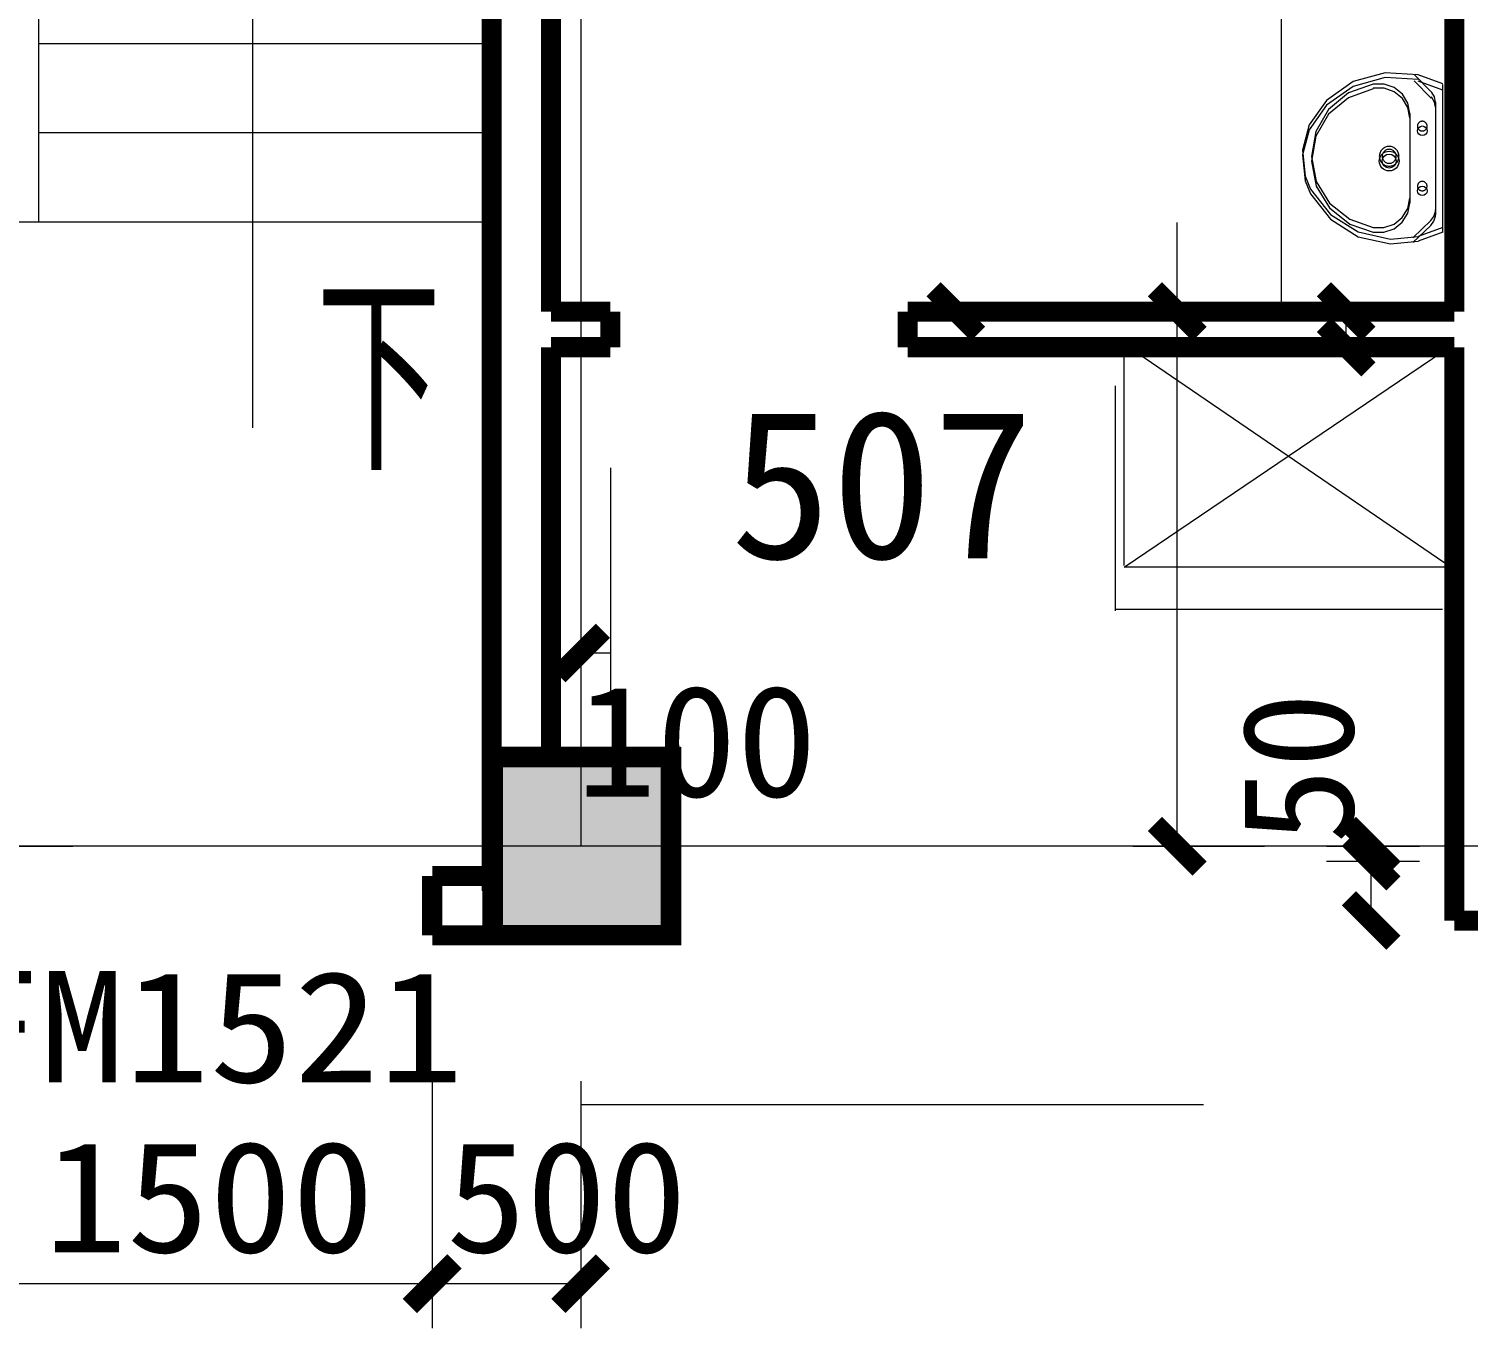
# Model space of a CAD drawing. Extents: x -307567 to 704339, y -10277 to 165507.
# Drawn here: x 659417 to 664261, y 132558 to 136932 of the extents above; entities that cross this region are included whole.
import ezdxf
from ezdxf.enums import TextEntityAlignment as Align

# ---------------------------------------------------------------- set-up
doc = ezdxf.new("R2010")
doc.units = 0
doc.header["$MEASUREMENT"] = 0
doc.layers.add('wode', color=250, linetype='CONTINUOUS', lineweight=0)
doc.layers.add('中文', color=4, linetype='CONTINUOUS')
doc.styles.add('HZ', font='txt', dxfattribs={"width": 0.7, "height": 5, "bigfont": 'STF:宋体'})
doc.styles.get("Standard").update_dxf_attribs({"font": 'txt', "height": 3})

msp = doc.modelspace()

# ---------------------------------------------------------------- linework, layer by layer
at = {"layer": 'wode', "color": 0}
for p, q in [((661274.33624, 146613.8756), (661274.33624, 134180.48326)), ((660170.32012, 135589.07701), (660170.32012, 140449.07152)), ((659450.34942, 136281.48119), (659450.34942, 139881.48119)), ((663631.23321, 137755.48021), (663631.23321, 135980.48326)), ((660974.33624, 136881.48119), (659450.34942, 136881.48119)), ((663981.36749, 136784.20641), (663874.43389, 136754.2412)), ((663981.36749, 136784.20641), (663874.43389, 136754.2412)), ((664092.40264, 136777.02867), (663981.36749, 136784.20641)), ((664092.40264, 136777.02867), (663981.36749, 136784.20641)), ((664136.71417, 136719.86315), (664079.87823, 136778.40197)), ((664136.71417, 136719.86315), (664079.87823, 136778.40197)), ((664175.89874, 136746.7705), (664092.40264, 136777.02867)), ((664175.89874, 136746.7705), (664092.40264, 136777.02867)), ((663874.43389, 136754.2412), (663784.60235, 136690.72191)), ((663874.43389, 136754.2412), (663784.60235, 136690.72191)), ((663858.4671, 136716.07286), (663791.48711, 136660.63768)), ((663858.4671, 136716.07286), (663791.48711, 136660.63768)), ((663941.04766, 136746.01061), (663858.4671, 136716.07286)), ((663941.04766, 136746.01061), (663858.4671, 136716.07286)), ((663942.07305, 136746.1754), (663941.04766, 136746.01061)), ((663942.07305, 136746.1754), (663941.04766, 136746.01061)), ((663978.29131, 136746.1754), (663942.07305, 136746.1754)), ((663978.29131, 136746.1754), (663942.07305, 136746.1754)), ((664012.34893, 136734.20946), (663978.29131, 136746.1754)), ((664012.34893, 136734.20946), (663978.29131, 136746.1754)), ((664040.10772, 136711.68749), (664012.34893, 136734.20946)), ((664040.10772, 136711.68749), (664012.34893, 136734.20946)), ((664058.23516, 136681.35607), (664040.10772, 136711.68749)), ((664058.23516, 136681.35607), (664040.10772, 136711.68749)), ((664136.71417, 136698.99828), (664079.87823, 136757.5371)), ((664175.89874, 136725.90563), (664092.40264, 136756.16381)), ((664138.61846, 136717.77574), (664136.71417, 136719.86315)), ((664138.61846, 136717.77574), (664136.71417, 136719.86315)), ((664147.70049, 136702.60546), (664138.61846, 136717.77574)), ((664147.70049, 136702.60546), (664138.61846, 136717.77574)), ((664174.36065, 136744.40844), (664174.36065, 136263.53685)), ((664174.36065, 136744.40844), (664174.36065, 136263.53685)), ((664174.36065, 136728.53319), (664174.36065, 136247.67076)), ((663784.60235, 136690.72191), (663726.0086, 136608.47094)), ((663784.60235, 136690.72191), (663726.0086, 136608.47094)), ((664064.53399, 136646.859), (664058.23516, 136681.35607)), ((664064.53399, 136646.859), (664058.23516, 136681.35607)), ((664150.84991, 136685.35692), (664147.70049, 136702.60546)), ((664150.84991, 136685.35692), (664147.70049, 136702.60546)), ((664150.84991, 136685.35692), (664150.84991, 136322.32286)), ((664150.84991, 136685.35692), (664150.84991, 136322.32286)), ((664150.84991, 136669.49083), (664150.84991, 136306.44762)), ((663791.48711, 136660.63768), (663748.12774, 136586.39757)), ((663791.48711, 136660.63768), (663748.12774, 136586.39757)), ((664064.53399, 136646.859), (664064.53399, 136362.56029)), ((664064.53399, 136646.859), (664064.53399, 136362.56029)), ((664064.53399, 136630.98375), (664064.53399, 136346.6942)), ((660974.33624, 136581.48119), (659450.34942, 136581.48119)), ((663726.0086, 136608.47094), (663703.74297, 136523.51)), ((663726.0086, 136608.47094), (663703.74297, 136523.51)), ((663748.12774, 136586.39757), (663733.66241, 136502.31554)), ((663748.12774, 136586.39757), (663733.66241, 136502.31554)), ((663703.74297, 136523.51), (663712.93487, 136436.33348)), ((663703.74297, 136523.51), (663712.93487, 136436.33348)), ((663733.66241, 136502.31554), (663749.84893, 136418.50817)), ((663733.66241, 136502.31554), (663749.84893, 136418.50817)), ((663712.93487, 136436.33348), (663730.40313, 136392.63536)), ((663712.93487, 136436.33348), (663730.40313, 136392.63536)), ((663730.40313, 136392.63536), (663797.49297, 136306.77721)), ((663730.40313, 136392.63536), (663797.49297, 136306.77721)), ((663749.84893, 136418.50817), (663794.67315, 136345.10118)), ((663749.84893, 136418.50817), (663794.67315, 136345.10118)), ((663794.67315, 136345.10118), (663862.78838, 136290.94774)), ((663794.67315, 136345.10118), (663862.78838, 136290.94774)), ((664039.44854, 136296.97191), (664057.86895, 136327.13854)), ((664039.44854, 136296.97191), (664057.86895, 136327.13854)), ((664057.86895, 136327.13854), (664064.53399, 136361.57152)), ((664057.86895, 136327.13854), (664064.53399, 136361.57152)), ((664064.53399, 136361.57152), (664064.53399, 136362.56029)), ((664064.53399, 136361.57152), (664064.53399, 136362.56029)), ((660974.33624, 136281.48119), (657574.36065, 136281.48119)), ((663281.94122, 134180.48326), (663281.94122, 136280.48326)), ((663797.49297, 136306.77721), (663890.91338, 136248.28417)), ((663797.49297, 136306.77721), (663890.91338, 136248.28417)), ((663862.78838, 136290.94774), (663941.04766, 136263.40868)), ((663862.78838, 136290.94774), (663941.04766, 136263.40868)), ((664011.47003, 136274.71544), (664039.44854, 136296.97191)), ((664011.47003, 136274.71544), (664039.44854, 136296.97191)), ((664135.28594, 136286.38842), (664075.04424, 136229.04894)), ((664135.28594, 136286.38842), (664075.04424, 136229.04894)), ((664135.28594, 136286.38842), (664145.7962, 136300.64318)), ((664135.28594, 136286.38842), (664145.7962, 136300.64318)), ((664145.7962, 136300.64318), (664150.59356, 136317.53466)), ((664145.7962, 136300.64318), (664150.59356, 136317.53466)), ((664150.59356, 136317.53466), (664150.84991, 136322.32286)), ((664150.59356, 136317.53466), (664150.84991, 136322.32286)), ((663890.91338, 136248.28417), (663999.42169, 136224.2058)), ((663890.91338, 136248.28417), (663999.42169, 136224.2058)), ((663941.04766, 136263.40868), (663977.30254, 136263.06993)), ((663941.04766, 136263.40868), (663977.30254, 136263.06993)), ((663977.30254, 136263.06993), (664011.47003, 136274.71544)), ((663977.30254, 136263.06993), (664011.47003, 136274.71544)), ((663999.42169, 136224.2058), (664092.40264, 136232.77513)), ((663999.42169, 136224.2058), (664092.40264, 136232.77513)), ((664135.28594, 136270.52233), (664075.04424, 136213.17369)), ((664175.89874, 136263.03331), (664092.40264, 136232.77513)), ((664175.89874, 136263.03331), (664092.40264, 136232.77513)), ((664175.89874, 136247.15807), (664092.40264, 136216.89989)), ((662386.70196, 135980.48326), (662739.94903, 135980.48326)), ((663631.23321, 135980.48326), (664075.52032, 135980.48326)), ((663798.18878, 135980.48326), (664174.36065, 135980.48326)), ((663850.19073, 135860.47594), (663850.19073, 135980.48326)), ((663103.34014, 135125.47228), (663103.34014, 135871.48058)), ((663103.34014, 135120.4735), (664214.35088, 135871.48058)), ((663103.34014, 135871.48058), (664204.35333, 135120.4735)), ((663828.18145, 135860.47594), (664204.35333, 135860.47594)), ((663073.49395, 135730.48021), (663073.49395, 134973.48558)), ((661274.33624, 135454.4121), (661274.33624, 134681.19432)), ((661374.34844, 135454.4121), (661374.34844, 134681.19432)), ((664204.35333, 135120.4735), (663103.34014, 135120.4735)), ((663073.49395, 134978.48436), (664174.36065, 134978.48436)), ((661274.33624, 134831.19432), (661374.34844, 134831.19432)), ((688059.29717, 134180.48326), (657674.33624, 134180.48326)), ((659070.73516, 134180.48326), (659565.30303, 134180.48326)), ((663131.94122, 134180.48326), (663575.53253, 134180.48326)), ((663784.63897, 134180.48326), (664097.74932, 134180.48326)), ((663934.63897, 134130.47716), (663934.63897, 134180.48326)), ((663784.63897, 134130.47716), (664097.74932, 134130.47716)), ((663934.63897, 133930.48021), (663934.63897, 134130.47716)), ((660774.34844, 133389.98033), (660774.34844, 132558.33361)), ((661274.33624, 133389.98033), (661274.33624, 132558.33361)), ((663369.86846, 133310.63158), (661274.33624, 133310.63158)), ((659274.34844, 132708.33361), (661274.33624, 132708.33361)), ((660774.34844, 132708.33361), (661274.33624, 132708.33361))]:
    msp.add_line(p, q, dxfattribs=at)
at = {"layer": 'wode', "color": 0, "const_width": 67.5}
for points in [[(660974.33624, 136180.48021), (660974.33624, 138180.47716)], [(661174.36065, 135980.48326), (661174.36065, 138080.48326)], [(664214.35088, 135980.48326), (664214.35088, 137480.48326)], [(660974.33624, 134030.47411), (660974.33624, 136180.48021)], [(662461.70196, 136055.48326), (662611.70196, 135905.48326)], [(663206.94122, 136055.48326), (663356.94122, 135905.48326)], [(663775.19073, 136055.48326), (663925.19073, 135905.48326)], [(661174.36065, 135980.48326), (661374.34844, 135980.48326)], [(661374.34844, 135860.47594), (661374.34844, 135980.48326)], [(662374.36065, 135860.47594), (662374.36065, 135980.48326)], [(664214.35088, 135980.48326), (662374.36065, 135980.48326)], [(664174.36065, 135980.48326), (663631.23321, 135980.48326)], [(663775.19073, 135935.47594), (663925.19073, 135785.47594)], [(661174.36065, 135860.47594), (661374.34844, 135860.47594)], [(661174.36065, 135860.47594), (661174.36065, 134480.48326)], [(664214.35088, 135860.47594), (662374.36065, 135860.47594)], [(664214.35088, 135860.47594), (664214.35088, 134130.47716)], [(661199.33624, 134756.19432), (661349.33624, 134906.19432)], [(660977.2293, 134481.765), (660977.2293, 133881.765), (661577.2293, 133881.765), (661577.2293, 134481.765), (660977.2293, 134481.765), (660977.2293, 133881.765)], [(660979.35333, 134480.48326), (660979.35333, 133880.48326), (661579.35333, 133880.48326), (661579.35333, 134480.48326), (660979.35333, 134480.48326), (660979.35333, 133880.48326)], [(664214.35088, 133930.48021), (664214.35088, 134280.47716)], [(663206.94122, 134255.48326), (663356.94122, 134105.48326)], [(663859.63897, 134255.48326), (664009.63897, 134105.48326)], [(663859.63897, 134205.47716), (664009.63897, 134055.47716)], [(660974.33624, 134080.47106), (660774.34844, 134080.48021)], [(660774.34844, 133880.48326), (660774.34844, 134080.48021)], [(663859.63897, 134005.48021), (664009.63897, 133855.48021)], [(664214.35088, 133930.48021), (664524.34844, 133930.48021)], [(661174.36065, 133880.47411), (660774.34844, 133880.48326)], [(661049.11651, 133880.47411), (661579.35333, 133880.47411)], [(661104.96368, 133880.47411), (661573.9334, 133880.47411)], [(660699.34844, 132633.33361), (660849.34844, 132783.33361)], [(661199.33624, 132633.33361), (661349.33624, 132783.33361)]]:
    msp.add_lwpolyline(points, dxfattribs=at)
at = {"layer": 'wode', "color": 0}
for points in [[(664092.40264, 136761.16259), (663981.36749, 136768.34032), (663874.43389, 136738.37511), (663784.60235, 136674.85582), (663726.0086, 136592.59569)], [(663941.04766, 136730.13536), (663858.4671, 136700.19762), (663791.48711, 136644.77159), (663748.12774, 136570.52233), (663733.66241, 136486.4403), (663749.84893, 136402.63292), (663794.67315, 136329.22594), (663862.78838, 136275.08165), (663941.04766, 136247.53344)], [(664064.53399, 136632.98876), (664058.23516, 136667.48583), (664040.10772, 136697.81725), (664012.34893, 136720.33922), (663978.29131, 136732.30516), (663942.07305, 136732.30516), (663941.04766, 136732.14037)], [(664150.84991, 136668.48375), (664147.70049, 136685.74144), (664138.61846, 136700.90258), (664136.71417, 136702.99913)], [(664122.94463, 136604.66234), (664122.87139, 136606.26451), (664122.65167, 136607.83922), (664122.24883, 136609.39562), (664121.69952, 136610.90624), (664121.04034, 136612.35277), (664120.19805, 136613.72606), (664119.2459, 136615.01696), (664118.14727, 136616.19799), (664116.9754, 136617.26915), (664115.69366, 136618.2213), (664114.33868, 136619.04528), (664112.87383, 136619.73192), (664111.37237, 136620.27208), (664109.83428, 136620.66576), (664108.22295, 136620.89464), (664106.64825, 136620.97704), (664105.03692, 136620.89464), (664103.46221, 136620.66576), (664101.88751, 136620.27208), (664100.38604, 136619.73192), (664098.95782, 136619.04528), (664097.56622, 136618.2213), (664096.28448, 136617.26915), (664095.1126, 136616.19799), (664094.01397, 136615.01696), (664093.06182, 136613.72606), (664092.25616, 136612.35277), (664091.56036, 136610.90624), (664091.01104, 136609.39562), (664090.64483, 136607.83922), (664090.38848, 136606.26451), (664090.31524, 136604.66234), (664090.38848, 136603.06017), (664090.64483, 136601.48546), (664091.01104, 136599.92907), (664091.56036, 136598.41845), (664092.25616, 136596.97191), (664093.06182, 136595.59862), (664094.01397, 136594.30773), (664095.1126, 136593.13585), (664096.28448, 136592.05553), (664097.56622, 136591.10338), (664098.95782, 136590.27941), (664100.38604, 136589.59276), (664101.88751, 136589.0526), (664103.46221, 136588.65892), (664105.03692, 136588.43004), (664106.64825, 136588.34764), (664108.22295, 136588.43004), (664109.83428, 136588.65892), (664111.37237, 136589.0526), (664112.87383, 136589.59276), (664114.33868, 136590.27941), (664115.69366, 136591.10338), (664116.9754, 136592.05553), (664118.14727, 136593.13585), (664119.2459, 136594.30773), (664120.19805, 136595.59862), (664121.04034, 136596.97191), (664121.69952, 136598.41845), (664122.24883, 136599.92907), (664122.65167, 136601.48546), (664122.87139, 136603.06017), (664122.94463, 136604.66234)], [(664122.94463, 136604.66234), (664122.87139, 136606.26451), (664122.65167, 136607.83922), (664122.24883, 136609.39562), (664121.69952, 136610.90624), (664121.04034, 136612.35277), (664120.19805, 136613.72606), (664119.2459, 136615.01696), (664118.14727, 136616.19799), (664116.9754, 136617.26915), (664115.69366, 136618.2213), (664114.33868, 136619.04528), (664112.87383, 136619.73192), (664111.37237, 136620.27208), (664109.83428, 136620.66576), (664108.22295, 136620.89464), (664106.64825, 136620.97704), (664105.03692, 136620.89464), (664103.46221, 136620.66576), (664101.88751, 136620.27208), (664100.38604, 136619.73192), (664098.95782, 136619.04528), (664097.56622, 136618.2213), (664096.28448, 136617.26915), (664095.1126, 136616.19799), (664094.01397, 136615.01696), (664093.06182, 136613.72606), (664092.25616, 136612.35277), (664091.56036, 136610.90624), (664091.01104, 136609.39562), (664090.64483, 136607.83922), (664090.38848, 136606.26451), (664090.31524, 136604.66234), (664090.38848, 136603.06017), (664090.64483, 136601.48546), (664091.01104, 136599.92907), (664091.56036, 136598.41845), (664092.25616, 136596.97191), (664093.06182, 136595.59862), (664094.01397, 136594.30773), (664095.1126, 136593.13585), (664096.28448, 136592.05553), (664097.56622, 136591.10338), (664098.95782, 136590.27941), (664100.38604, 136589.59276), (664101.88751, 136589.0526), (664103.46221, 136588.65892), (664105.03692, 136588.43004), (664106.64825, 136588.34764), (664108.22295, 136588.43004), (664109.83428, 136588.65892), (664111.37237, 136589.0526), (664112.87383, 136589.59276), (664114.33868, 136590.27941), (664115.69366, 136591.10338), (664116.9754, 136592.05553), (664118.14727, 136593.13585), (664119.2459, 136594.30773), (664120.19805, 136595.59862), (664121.04034, 136596.97191), (664121.69952, 136598.41845), (664122.24883, 136599.92907), (664122.65167, 136601.48546), (664122.87139, 136603.06017), (664122.94463, 136604.66234)], [(663726.0086, 136592.59569), (663703.74297, 136507.63475), (663712.93487, 136420.4674), (663730.40313, 136376.76012)], [(664028.38897, 136502.91979), (664028.24249, 136506.16991), (664027.76641, 136509.39257), (664026.96075, 136512.55114), (664025.86211, 136515.61815), (664024.47051, 136518.55699), (664022.82256, 136521.35851), (664020.84503, 136523.96776), (664018.68438, 136526.38475), (664016.26739, 136528.57286), (664013.66729, 136530.50463), (664010.84747, 136532.1892), (664007.91778, 136533.5808), (664004.84161, 136534.67028), (664001.69219, 136535.45763), (663998.46954, 136535.94286), (663995.21026, 136536.0985), (663991.95098, 136535.94286), (663988.72833, 136535.45763), (663985.57891, 136534.67028), (663982.50274, 136533.5808), (663979.57305, 136532.1892), (663976.78985, 136530.50463), (663974.15313, 136528.57286), (663971.73614, 136526.38475), (663969.57549, 136523.96776), (663967.63458, 136521.35851), (663965.95001, 136518.55699), (663964.5584, 136515.61815), (663963.45977, 136512.55114), (663962.65411, 136509.39257), (663962.17803, 136506.16991), (663962.03155, 136502.91979), (663962.17803, 136499.66967), (663962.65411, 136496.44701), (663963.45977, 136493.28844), (663964.5584, 136490.22142), (663965.95001, 136487.28258), (663967.63458, 136484.48107), (663969.57549, 136481.87181), (663971.73614, 136479.46398), (663974.15313, 136477.27587), (663976.78985, 136475.33495), (663979.57305, 136473.65038), (663982.50274, 136472.26793), (663985.57891, 136471.1693), (663988.72833, 136470.38195), (663991.95098, 136469.89672), (663995.21026, 136469.74108), (663998.46954, 136469.89672), (664001.69219, 136470.38195), (664004.84161, 136471.1693), (664007.91778, 136472.26793), (664010.84747, 136473.65038), (664013.66729, 136475.33495), (664016.26739, 136477.27587), (664018.68438, 136479.46398), (664020.84503, 136481.87181), (664022.82256, 136484.48107), (664024.47051, 136487.28258), (664025.86211, 136490.22142), (664026.96075, 136493.28844), (664027.76641, 136496.44701), (664028.24249, 136499.66967), (664028.38897, 136502.91979)], [(664028.38897, 136502.91979), (664028.24249, 136506.16991), (664027.76641, 136509.39257), (664026.96075, 136512.55114), (664025.86211, 136515.61815), (664024.47051, 136518.55699), (664022.82256, 136521.35851), (664020.84503, 136523.96776), (664018.68438, 136526.38475), (664016.26739, 136528.57286), (664013.66729, 136530.50463), (664010.84747, 136532.1892), (664007.91778, 136533.5808), (664004.84161, 136534.67028), (664001.69219, 136535.45763), (663998.46954, 136535.94286), (663995.21026, 136536.0985), (663991.95098, 136535.94286), (663988.72833, 136535.45763), (663985.57891, 136534.67028), (663982.50274, 136533.5808), (663979.57305, 136532.1892), (663976.78985, 136530.50463), (663974.15313, 136528.57286), (663971.73614, 136526.38475), (663969.57549, 136523.96776), (663967.63458, 136521.35851), (663965.95001, 136518.55699), (663964.5584, 136515.61815), (663963.45977, 136512.55114), (663962.65411, 136509.39257), (663962.17803, 136506.16991), (663962.03155, 136502.91979), (663962.17803, 136499.66967), (663962.65411, 136496.44701), (663963.45977, 136493.28844), (663964.5584, 136490.22142), (663965.95001, 136487.28258), (663967.63458, 136484.48107), (663969.57549, 136481.87181), (663971.73614, 136479.46398), (663974.15313, 136477.27587), (663976.78985, 136475.33495), (663979.57305, 136473.65038), (663982.50274, 136472.26793), (663985.57891, 136471.1693), (663988.72833, 136470.38195), (663991.95098, 136469.89672), (663995.21026, 136469.74108), (663998.46954, 136469.89672), (664001.69219, 136470.38195), (664004.84161, 136471.1693), (664007.91778, 136472.26793), (664010.84747, 136473.65038), (664013.66729, 136475.33495), (664016.26739, 136477.27587), (664018.68438, 136479.46398), (664020.84503, 136481.87181), (664022.82256, 136484.48107), (664024.47051, 136487.28258), (664025.86211, 136490.22142), (664026.96075, 136493.28844), (664027.76641, 136496.44701), (664028.24249, 136499.66967), (664028.38897, 136502.91979)], [(664018.79424, 136502.91979), (664018.68438, 136505.23607), (664018.35479, 136507.52489), (664017.80547, 136509.76793), (664016.99981, 136511.94689), (664016.01104, 136514.03429), (664014.83917, 136516.02098), (664013.44756, 136517.8795), (664011.87286, 136519.6007), (664010.18829, 136521.15709), (664008.32061, 136522.53038), (664006.34307, 136523.72972), (664004.25567, 136524.70934), (664002.0584, 136525.48754), (663999.7879, 136526.05516), (663997.51739, 136526.38475), (663995.21026, 136526.50377), (663992.90313, 136526.38475), (663990.63262, 136526.05516), (663988.36211, 136525.48754), (663986.16485, 136524.70934), (663984.07745, 136523.72972), (663982.09991, 136522.53038), (663980.23223, 136521.15709), (663978.54766, 136519.6007), (663976.97295, 136517.8795), (663975.61797, 136516.02098), (663974.40948, 136514.03429), (663973.42071, 136511.94689), (663972.65167, 136509.76793), (663972.10235, 136507.52489), (663971.73614, 136505.23607), (663971.62628, 136502.91979), (663971.73614, 136500.6035), (663972.10235, 136498.31469), (663972.65167, 136496.0808), (663973.42071, 136493.89269), (663974.40948, 136491.80529), (663975.61797, 136489.81859), (663976.97295, 136487.96007), (663978.54766, 136486.23888), (663980.23223, 136484.68248), (663982.09991, 136483.30919), (663984.07745, 136482.11901), (663986.16485, 136481.13024), (663988.36211, 136480.35204), (663990.63262, 136479.78441), (663992.90313, 136479.45482), (663995.21026, 136479.3358), (663997.51739, 136479.45482), (663999.7879, 136479.78441), (664002.0584, 136480.35204), (664004.25567, 136481.13024), (664006.34307, 136482.11901), (664008.32061, 136483.30919), (664010.18829, 136484.68248), (664011.87286, 136486.23888), (664013.44756, 136487.96007), (664014.83917, 136489.81859), (664016.01104, 136491.80529), (664016.99981, 136493.89269), (664017.80547, 136496.0808), (664018.35479, 136498.31469), (664018.68438, 136500.6035), (664018.79424, 136502.91979)], [(664018.79424, 136502.91979), (664018.68438, 136505.23607), (664018.35479, 136507.52489), (664017.80547, 136509.76793), (664016.99981, 136511.94689), (664016.01104, 136514.03429), (664014.83917, 136516.02098), (664013.44756, 136517.8795), (664011.87286, 136519.6007), (664010.18829, 136521.15709), (664008.32061, 136522.53038), (664006.34307, 136523.72972), (664004.25567, 136524.70934), (664002.0584, 136525.48754), (663999.7879, 136526.05516), (663997.51739, 136526.38475), (663995.21026, 136526.50377), (663992.90313, 136526.38475), (663990.63262, 136526.05516), (663988.36211, 136525.48754), (663986.16485, 136524.70934), (663984.07745, 136523.72972), (663982.09991, 136522.53038), (663980.23223, 136521.15709), (663978.54766, 136519.6007), (663976.97295, 136517.8795), (663975.61797, 136516.02098), (663974.40948, 136514.03429), (663973.42071, 136511.94689), (663972.65167, 136509.76793), (663972.10235, 136507.52489), (663971.73614, 136505.23607), (663971.62628, 136502.91979), (663971.73614, 136500.6035), (663972.10235, 136498.31469), (663972.65167, 136496.0808), (663973.42071, 136493.89269), (663974.40948, 136491.80529), (663975.61797, 136489.81859), (663976.97295, 136487.96007), (663978.54766, 136486.23888), (663980.23223, 136484.68248), (663982.09991, 136483.30919), (663984.07745, 136482.11901), (663986.16485, 136481.13024), (663988.36211, 136480.35204), (663990.63262, 136479.78441), (663992.90313, 136479.45482), (663995.21026, 136479.3358), (663997.51739, 136479.45482), (663999.7879, 136479.78441), (664002.0584, 136480.35204), (664004.25567, 136481.13024), (664006.34307, 136482.11901), (664008.32061, 136483.30919), (664010.18829, 136484.68248), (664011.87286, 136486.23888), (664013.44756, 136487.96007), (664014.83917, 136489.81859), (664016.01104, 136491.80529), (664016.99981, 136493.89269), (664017.80547, 136496.0808), (664018.35479, 136498.31469), (664018.68438, 136500.6035), (664018.79424, 136502.91979)], [(663730.40313, 136376.76012), (663797.49297, 136290.91112), (663890.91338, 136232.41808), (663999.42169, 136208.33971), (664092.40264, 136216.89989)], [(664122.65167, 136402.66039), (664122.57842, 136404.2351), (664122.3587, 136405.79149), (664121.95586, 136407.31127), (664121.44317, 136408.79442), (664120.74737, 136410.21349), (664119.97833, 136411.55931), (664119.02618, 136412.82274), (664117.96417, 136413.99462), (664116.79229, 136415.04747), (664115.54717, 136415.98131), (664114.19219, 136416.79613), (664112.76397, 136417.46447), (664111.29913, 136417.99547), (664109.76104, 136418.37999), (664108.22295, 136418.60887), (664106.64825, 136418.68212), (664105.07354, 136418.60887), (664103.49883, 136418.37999), (664101.96075, 136417.99547), (664100.4959, 136417.46447), (664099.1043, 136416.79613), (664097.7127, 136415.98131), (664096.46758, 136415.04747), (664095.29571, 136413.99462), (664094.2337, 136412.82274), (664093.31817, 136411.55931), (664092.51251, 136410.21349), (664091.85333, 136408.79442), (664091.30401, 136407.31127), (664090.90118, 136405.79149), (664090.68145, 136404.2351), (664090.60821, 136402.66039), (664090.68145, 136401.09484), (664090.90118, 136399.53844), (664091.30401, 136398.01866), (664091.85333, 136396.52636), (664092.51251, 136395.10729), (664093.31817, 136393.76146), (664094.2337, 136392.49804), (664095.29571, 136391.33532), (664096.46758, 136390.28246), (664097.7127, 136389.33947), (664099.1043, 136388.5338), (664100.4959, 136387.85631), (664101.96075, 136387.32531), (664103.49883, 136386.94078), (664105.07354, 136386.72106), (664106.64825, 136386.63866), (664108.22295, 136386.72106), (664109.76104, 136386.94078), (664111.29913, 136387.32531), (664112.76397, 136387.85631), (664114.19219, 136388.5338), (664115.54717, 136389.33947), (664116.79229, 136390.28246), (664117.96417, 136391.33532), (664119.02618, 136392.49804), (664119.97833, 136393.76146), (664120.74737, 136395.10729), (664121.44317, 136396.52636), (664121.95586, 136398.01866), (664122.3587, 136399.53844), (664122.57842, 136401.09484), (664122.65167, 136402.66039)], [(664122.65167, 136402.66039), (664122.57842, 136404.2351), (664122.3587, 136405.79149), (664121.95586, 136407.31127), (664121.44317, 136408.79442), (664120.74737, 136410.21349), (664119.97833, 136411.55931), (664119.02618, 136412.82274), (664117.96417, 136413.99462), (664116.79229, 136415.04747), (664115.54717, 136415.98131), (664114.19219, 136416.79613), (664112.76397, 136417.46447), (664111.29913, 136417.99547), (664109.76104, 136418.37999), (664108.22295, 136418.60887), (664106.64825, 136418.68212), (664105.07354, 136418.60887), (664103.49883, 136418.37999), (664101.96075, 136417.99547), (664100.4959, 136417.46447), (664099.1043, 136416.79613), (664097.7127, 136415.98131), (664096.46758, 136415.04747), (664095.29571, 136413.99462), (664094.2337, 136412.82274), (664093.31817, 136411.55931), (664092.51251, 136410.21349), (664091.85333, 136408.79442), (664091.30401, 136407.31127), (664090.90118, 136405.79149), (664090.68145, 136404.2351), (664090.60821, 136402.66039), (664090.68145, 136401.09484), (664090.90118, 136399.53844), (664091.30401, 136398.01866), (664091.85333, 136396.52636), (664092.51251, 136395.10729), (664093.31817, 136393.76146), (664094.2337, 136392.49804), (664095.29571, 136391.33532), (664096.46758, 136390.28246), (664097.7127, 136389.33947), (664099.1043, 136388.5338), (664100.4959, 136387.85631), (664101.96075, 136387.32531), (664103.49883, 136386.94078), (664105.07354, 136386.72106), (664106.64825, 136386.63866), (664108.22295, 136386.72106), (664109.76104, 136386.94078), (664111.29913, 136387.32531), (664112.76397, 136387.85631), (664114.19219, 136388.5338), (664115.54717, 136389.33947), (664116.79229, 136390.28246), (664117.96417, 136391.33532), (664119.02618, 136392.49804), (664119.97833, 136393.76146), (664120.74737, 136395.10729), (664121.44317, 136396.52636), (664121.95586, 136398.01866), (664122.3587, 136399.53844), (664122.57842, 136401.09484), (664122.65167, 136402.66039)], [(663941.04766, 136247.53344), (663977.30254, 136247.19469), (664011.47003, 136258.84935), (664039.44854, 136281.10582), (664057.86895, 136311.27245), (664064.53399, 136345.69628), (664064.53399, 136346.6942)], [(664135.28594, 136270.52233), (664145.7962, 136284.77709), (664150.59356, 136301.66857), (664150.84991, 136306.44762)]]:
    msp.add_lwpolyline(points, dxfattribs=at)
for centre, radius in [((664106.64825, 136588.79625), 16.3125), ((663995.21026, 136487.0537), 33.17969), ((663995.21026, 136487.0537), 23.58594), ((664106.64825, 136386.7943), 16.02344)]:
    msp.add_circle(centre, radius, dxfattribs=at)
for points in [[(660977.2293, 134481.765), (661577.2293, 134481.765), (660977.2293, 133881.765), (661577.2293, 133881.765)], [(660979.35333, 134480.48326), (661579.35333, 134480.48326), (660979.35333, 133880.48326), (661579.35333, 133880.48326)]]:
    msp.add_solid(points, dxfattribs=at)

# ---------------------------------------------------------------- texts
at = {"layer": 'wode', "color": 0, "style": 'HZ', "width": 0.492196}
msp.add_text('下', height=600, dxfattribs=at).set_placement((660384.5169, 135445.90685), (660804.52422, 135445.90685), align=Align.FIT)
at = {"layer": 'wode', "color": 0}
for s, width, p, p2 in [('100', 1.07998, (661259.35821, 134347.29235), (662069.34356, 134347.29235)), ('FM1521', 0.911992, (659169.35577, 133385.47594), (660879.34112, 133385.47594)), ('1500', 0.986654, (659469.35577, 132813.33544), (660579.34112, 132813.33544)), ('500', 0.925698, (660821.36993, 132813.33544), (661631.35528, 132813.33544))]:
    msp.add_text(s, height=375, dxfattribs=dict(at, width=width)).set_placement(p, p2, align=Align.FIT)
at = {"layer": 'wode', "color": 0, "width": 0.906673}
msp.add_text('50', height=375, rotation=90, dxfattribs=at).set_placement((663874.617, 134188.47582), (663874.617, 134698.47948), align=Align.FIT)
at = {"layer": '中文', "insert": (661778.17226, 135649.31734), "char_height": 500, "width": 6011.5625187, "attachment_point": 1}
msp.add_mtext('{\\fFangSong_GB2312|b0|i0|c134|p49;\\C0;507}', dxfattribs=at)

doc.saveas('drawing.dxf')
